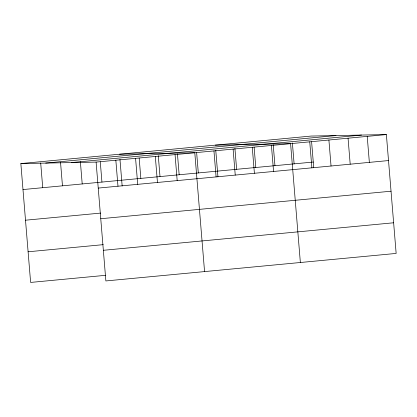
<?xml version="1.0" encoding="UTF-8"?>
<svg xmlns="http://www.w3.org/2000/svg" width="417" height="417" viewBox="0 0 417 417"><rect width="100%" height="100%" fill="white"/><g stroke="black" fill="none" stroke-linecap="round" stroke-linejoin="round"><path stroke-width="0.63" d="M20.85 163.573L311.129 136.057L386.377 134.571L396.15 253.427L105.871 280.943L96.098 162.093L20.85 163.573L30.623 282.429L105.756 275.303M45.682 163.083L335.961 135.567M71.265 162.578L361.544 135.061M96.098 162.093L386.377 134.571M22.987 189.563L313.266 162.046M98.235 188.083L388.514 160.561M25.505 220.207L100.643 213.087M100.752 218.727L391.037 191.21M28.101 251.785L103.239 244.659M103.348 250.299L393.632 222.782M215.339 145.137L290.586 143.651L300.36 262.507M119.543 154.217L194.791 152.737L204.565 271.587M367.221 136.39L369.358 162.38M348.059 138.204L350.197 164.194M328.904 140.023L331.041 166.013M311.598 141.759L313.74 167.79M309.742 141.837L311.88 167.827M292.39 142.942L294.11 163.86M273.229 144.756L274.949 165.679M271.425 145.47L273.562 171.46M254.125 147.206L255.793 167.493M252.269 147.284L254.406 173.274M234.912 148.389L236.632 169.307M233.108 149.104L235.245 175.093M215.756 150.209L217.945 176.871M213.952 150.918L216.089 176.907M196.647 152.658L198.315 172.94M177.439 153.842L179.159 174.759M175.057 154.608L177.189 180.597M158.278 155.656L159.998 176.573M155.317 156.479L157.454 182.469M139.174 158.106L140.842 178.393M135.577 158.351L137.714 184.34M119.96 159.289L122.155 185.951M115.837 160.222L117.975 186.211M100.273 161.791L101.941 182.078M80.382 161.765L82.206 183.949M60.538 162.364L62.467 185.82M40.694 162.969L42.727 187.692"/></g></svg>
